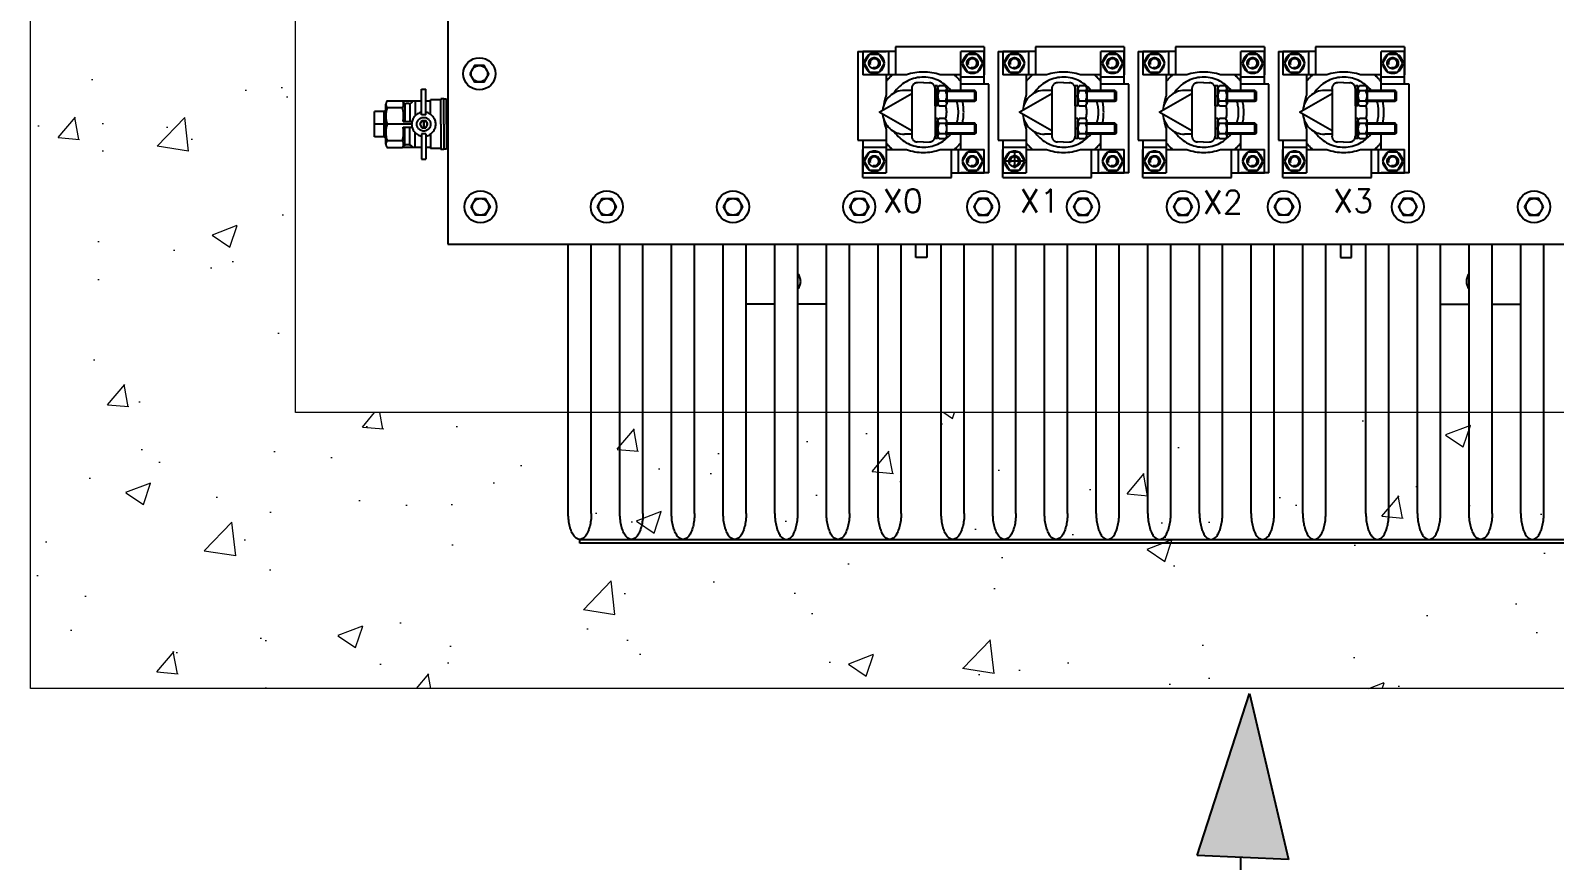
# Model space of a CAD drawing. Header units: millimetres. Extents: x 20 to 897, y 6 to 547.
# Drawn here: x 115.48 to 130.03, y 48.9 to 56.83 of the extents above; entities that cross this region are included whole.
import ezdxf
from ezdxf.enums import TextEntityAlignment as Align

# ---------------------------------------------------------------- set-up
doc = ezdxf.new("R2010")
doc.units = ezdxf.units.MM
doc.linetypes.add('PHANTOM', pattern=[2.5, 1.25, -0.25, 0.25, -0.25, 0.25, -0.25])
doc.linetypes.add('TRAZOS2', pattern=[0.375, 0.25, -0.125])
doc.layers.get('0').update_dxf_attribs({"color": 162})
doc.layers.add('EQUIPO', color=4, linetype='Continuous', lineweight=20)
doc.layers.add('TIERRA', color=214, linetype='PHANTOM', lineweight=25)
doc.styles.add('ROMANS', font='romans.shx', dxfattribs={"height": 0.1})

# ---------------------------------------------------------------- blocks, each defined once
blk = doc.blocks.new('A$C698D62B2')
at = {"color": 150}
for p, q in [((0.4523, 0.4286), (0.4523, 0.3513)), ((0.4523, 0.4286), (0.4768, 0.4286)), ((0.4849, 0.4286), (0.4564, 0.4286)), ((0.4564, 0.4286), (0.4564, 0.4082)), ((0.4788, 0.4286), (0.4788, 0.4082)), ((0.4849, 0.4326), (0.4849, 0.4082)), ((0.5622, 0.4326), (0.4849, 0.4326)), ((0.5419, 0.3947), (0.5419, 0.4286)), ((0.5622, 0.4286), (0.5419, 0.4286)), ((0.5622, 0.4326), (0.5622, 0.4082)), ((0.5622, 0.4001), (0.5622, 0.4286)), ((0.5744, 0.4286), (0.5744, 0.3513)), ((0.5744, 0.4286), (0.5988, 0.4286)), ((0.5785, 0.4286), (0.5785, 0.4082)), ((0.607, 0.4286), (0.5785, 0.4286)), ((0.6009, 0.4286), (0.6009, 0.4082)), ((0.6843, 0.4326), (0.607, 0.4326)), ((0.607, 0.4326), (0.607, 0.4082)), ((0.6639, 0.3947), (0.6639, 0.4286)), ((0.6843, 0.4286), (0.6639, 0.4286)), ((0.6843, 0.4326), (0.6843, 0.4082)), ((0.6843, 0.4001), (0.6843, 0.4286)), ((0.6965, 0.4286), (0.6965, 0.3513)), ((0.6965, 0.4286), (0.7209, 0.4286)), ((0.7006, 0.4286), (0.7006, 0.4082)), ((0.729, 0.4286), (0.7006, 0.4286)), ((0.7229, 0.4286), (0.7229, 0.4082)), ((0.8064, 0.4326), (0.729, 0.4326)), ((0.729, 0.4326), (0.729, 0.4082)), ((0.786, 0.3947), (0.786, 0.4286)), ((0.8064, 0.4286), (0.786, 0.4286)), ((0.8064, 0.4326), (0.8064, 0.4082)), ((0.8064, 0.4001), (0.8064, 0.4286)), ((0.8186, 0.4286), (0.8186, 0.3513)), ((0.8186, 0.4286), (0.843, 0.4286)), ((0.8226, 0.4286), (0.8226, 0.4082)), ((0.8511, 0.4286), (0.8226, 0.4286)), ((0.845, 0.4286), (0.845, 0.4082)), ((0.9284, 0.4326), (0.8511, 0.4326)), ((0.8511, 0.4326), (0.8511, 0.4082)), ((0.9081, 0.3947), (0.9081, 0.4286)), ((0.9284, 0.4286), (0.9081, 0.4286)), ((0.9284, 0.4326), (0.9284, 0.4082)), ((0.9284, 0.4001), (0.9284, 0.4286)), ((0.4946, 0.4082), (0.4564, 0.4082)), ((0.4768, 0.4082), (0.4768, 0.3904)), ((0.5093, 0.4016), (0.5041, 0.4014)), ((0.5093, 0.4016), (0.5146, 0.4014)), ((0.5217, 0.3986), (0.5195, 0.3986)), ((0.5195, 0.3811), (0.5195, 0.3986)), ((0.523, 0.3987), (0.5217, 0.3965)), ((0.5217, 0.3811), (0.5217, 0.3986)), ((0.5284, 0.3987), (0.523, 0.3987)), ((0.5419, 0.4082), (0.524, 0.4082)), ((0.5284, 0.3987), (0.5297, 0.3965)), ((0.5622, 0.4062), (0.5419, 0.4062)), ((0.5663, 0.4001), (0.5419, 0.4001)), ((0.5663, 0.3228), (0.5663, 0.4001)), ((0.6167, 0.4082), (0.5785, 0.4082)), ((0.5988, 0.4082), (0.5988, 0.3904)), ((0.6314, 0.4016), (0.6261, 0.4014)), ((0.6314, 0.4016), (0.6367, 0.4014)), ((0.6438, 0.3986), (0.6416, 0.3986)), ((0.6416, 0.3811), (0.6416, 0.3986)), ((0.6451, 0.3987), (0.6438, 0.3965)), ((0.6438, 0.3811), (0.6438, 0.3986)), ((0.6505, 0.3987), (0.6451, 0.3987)), ((0.6639, 0.4082), (0.6461, 0.4082)), ((0.6505, 0.3987), (0.6518, 0.3965)), ((0.6843, 0.4062), (0.6639, 0.4062)), ((0.6884, 0.4001), (0.6639, 0.4001)), ((0.6884, 0.3228), (0.6884, 0.4001)), ((0.7388, 0.4082), (0.7006, 0.4082)), ((0.7209, 0.4082), (0.7209, 0.3904)), ((0.7535, 0.4016), (0.7482, 0.4014)), ((0.7535, 0.4016), (0.7587, 0.4014)), ((0.7659, 0.3986), (0.7636, 0.3986)), ((0.7636, 0.3811), (0.7636, 0.3986)), ((0.7672, 0.3987), (0.7659, 0.3965)), ((0.7659, 0.3811), (0.7659, 0.3986)), ((0.7726, 0.3987), (0.7672, 0.3987)), ((0.786, 0.4082), (0.7682, 0.4082)), ((0.7726, 0.3987), (0.7739, 0.3965)), ((0.8064, 0.4062), (0.786, 0.4062)), ((0.8104, 0.4001), (0.786, 0.4001)), ((0.8104, 0.3228), (0.8104, 0.4001)), ((0.8608, 0.4082), (0.8226, 0.4082)), ((0.843, 0.4082), (0.843, 0.3904)), ((0.8755, 0.4016), (0.8703, 0.4014)), ((0.8755, 0.4016), (0.8808, 0.4014)), ((0.8879, 0.3986), (0.8857, 0.3986)), ((0.8857, 0.3811), (0.8857, 0.3986)), ((0.8892, 0.3987), (0.8879, 0.3965)), ((0.8879, 0.3811), (0.8879, 0.3986)), ((0.8947, 0.3987), (0.8892, 0.3987)), ((0.9081, 0.4082), (0.8902, 0.4082)), ((0.8947, 0.3987), (0.8959, 0.3965)), ((0.9284, 0.4062), (0.9081, 0.4062)), ((0.9325, 0.4001), (0.9081, 0.4001)), ((0.9325, 0.3228), (0.9325, 0.4001)), ((0.0419, 0.3855), (0.0719, 0.3855)), ((0.0664, 0.3852), (0.0664, 0.3725)), ((0.0719, 0.3957), (0.0759, 0.3957)), ((0.0719, 0.3735), (0.0719, 0.3957)), ((0.0759, 0.3735), (0.0759, 0.3957)), ((0.0759, 0.3855), (0.0799, 0.3855)), ((0.0889, 0.3864), (0.0799, 0.3864)), ((0.0799, 0.3737), (0.0799, 0.3864)), ((0.0889, 0.3652), (0.0889, 0.3872)), ((0.0889, 0.3872), (0.0889, 0.3864)), ((0.0914, 0.3872), (0.0889, 0.3872)), ((0.0914, 0.3652), (0.0914, 0.3872)), ((0.0914, 0.3872), (0.0914, 0.3869)), ((0.0939, 0.3869), (0.0914, 0.3869)), ((0.0939, 0.3652), (0.0939, 0.3869)), ((0.0939, 0.3869), (0.0939, 0.3855)), ((0.0949, 0.3855), (0.0939, 0.3855)), ((0.4707, 0.3756), (0.4991, 0.3919)), ((0.4991, 0.3947), (0.4928, 0.3947)), ((0.4991, 0.3963), (0.4991, 0.3548)), ((0.4991, 0.3919), (0.4991, 0.3593)), ((0.5195, 0.3963), (0.5195, 0.3548)), ((0.5217, 0.3909), (0.5195, 0.3887)), ((0.5217, 0.3965), (0.5217, 0.3831)), ((0.5284, 0.3943), (0.523, 0.3943)), ((0.5284, 0.3854), (0.523, 0.3854)), ((0.5297, 0.3965), (0.5297, 0.3831)), ((0.5541, 0.3947), (0.5297, 0.3947)), ((0.5551, 0.3936), (0.5297, 0.3936)), ((0.5551, 0.386), (0.5297, 0.386)), ((0.5551, 0.3936), (0.5541, 0.3947)), ((0.5541, 0.385), (0.5541, 0.3947)), ((0.5551, 0.386), (0.5541, 0.385)), ((0.5551, 0.3936), (0.5551, 0.386)), ((0.5927, 0.3756), (0.6212, 0.3919)), ((0.6212, 0.3947), (0.6149, 0.3947)), ((0.6212, 0.3963), (0.6212, 0.3548)), ((0.6212, 0.3919), (0.6212, 0.3593)), ((0.6416, 0.3963), (0.6416, 0.3548)), ((0.6438, 0.3909), (0.6416, 0.3887)), ((0.6438, 0.3965), (0.6438, 0.3831)), ((0.6505, 0.3943), (0.6451, 0.3943)), ((0.6505, 0.3854), (0.6451, 0.3854)), ((0.6518, 0.3965), (0.6518, 0.3831)), ((0.6761, 0.3947), (0.6518, 0.3947)), ((0.6772, 0.3936), (0.6518, 0.3936)), ((0.6772, 0.386), (0.6518, 0.386)), ((0.6761, 0.385), (0.6761, 0.3947)), ((0.6772, 0.3936), (0.6761, 0.3947)), ((0.6772, 0.386), (0.6761, 0.385)), ((0.6772, 0.3936), (0.6772, 0.386)), ((0.7148, 0.3756), (0.7433, 0.3919)), ((0.7433, 0.3947), (0.7369, 0.3947)), ((0.7433, 0.3963), (0.7433, 0.3548)), ((0.7433, 0.3919), (0.7433, 0.3593)), ((0.7636, 0.3963), (0.7636, 0.3548)), ((0.7659, 0.3909), (0.7636, 0.3887)), ((0.7659, 0.3965), (0.7659, 0.3831)), ((0.7726, 0.3943), (0.7672, 0.3943)), ((0.7726, 0.3854), (0.7672, 0.3854)), ((0.7739, 0.3965), (0.7739, 0.3831)), ((0.7982, 0.3947), (0.7739, 0.3947)), ((0.7992, 0.3936), (0.7739, 0.3936)), ((0.7992, 0.386), (0.7739, 0.386)), ((0.7982, 0.385), (0.7982, 0.3947)), ((0.7992, 0.3936), (0.7982, 0.3947)), ((0.7992, 0.386), (0.7982, 0.385)), ((0.7992, 0.3936), (0.7992, 0.386)), ((0.8369, 0.3756), (0.8654, 0.3919)), ((0.8654, 0.3947), (0.859, 0.3947)), ((0.8654, 0.3963), (0.8654, 0.3548)), ((0.8654, 0.3919), (0.8654, 0.3593)), ((0.8857, 0.3963), (0.8857, 0.3548)), ((0.8879, 0.3909), (0.8857, 0.3887)), ((0.8879, 0.3965), (0.8879, 0.3831)), ((0.8947, 0.3943), (0.8892, 0.3943)), ((0.8947, 0.3854), (0.8892, 0.3854)), ((0.8959, 0.3965), (0.8959, 0.3831)), ((0.9203, 0.3947), (0.8959, 0.3947)), ((0.9213, 0.3936), (0.8959, 0.3936)), ((0.9213, 0.386), (0.8959, 0.386)), ((0.9203, 0.385), (0.9203, 0.3947)), ((0.9213, 0.3936), (0.9203, 0.3947)), ((0.9213, 0.386), (0.9203, 0.385)), ((0.9213, 0.3936), (0.9213, 0.386)), ((0.0394, 0.3762), (0.0309, 0.3762)), ((0.0309, 0.3542), (0.0309, 0.3762)), ((0.0394, 0.3762), (0.0409, 0.3777)), ((0.0394, 0.3542), (0.0394, 0.3762)), ((0.0409, 0.3478), (0.0409, 0.3826)), ((0.0554, 0.3796), (0.0419, 0.3796)), ((0.0574, 0.3832), (0.0574, 0.3677)), ((0.0609, 0.3832), (0.0585, 0.3832)), ((0.0609, 0.3832), (0.0585, 0.3832)), ((0.0619, 0.3832), (0.0619, 0.3677)), ((0.0759, 0.3735), (0.0719, 0.3735)), ((0.0939, 0.3796), (0.0949, 0.3796)), ((0.4991, 0.3593), (0.4707, 0.3756)), ((0.5217, 0.3811), (0.5195, 0.3811)), ((0.523, 0.3809), (0.5217, 0.3831)), ((0.5284, 0.3809), (0.523, 0.3809)), ((0.5284, 0.3809), (0.5297, 0.3831)), ((0.5541, 0.385), (0.5297, 0.385)), ((0.6212, 0.3593), (0.5927, 0.3756)), ((0.6438, 0.3811), (0.6416, 0.3811)), ((0.6451, 0.3809), (0.6438, 0.3831)), ((0.6505, 0.3809), (0.6451, 0.3809)), ((0.6505, 0.3809), (0.6518, 0.3831)), ((0.6761, 0.385), (0.6518, 0.385)), ((0.7433, 0.3593), (0.7148, 0.3756)), ((0.7659, 0.3811), (0.7636, 0.3811)), ((0.7672, 0.3809), (0.7659, 0.3831)), ((0.7726, 0.3809), (0.7672, 0.3809)), ((0.7726, 0.3809), (0.7739, 0.3831)), ((0.7982, 0.385), (0.7739, 0.385)), ((0.8654, 0.3593), (0.8369, 0.3756)), ((0.8879, 0.3811), (0.8857, 0.3811)), ((0.8892, 0.3809), (0.8879, 0.3831)), ((0.8947, 0.3809), (0.8892, 0.3809)), ((0.8947, 0.3809), (0.8959, 0.3831)), ((0.9203, 0.385), (0.8959, 0.385)), ((0.0394, 0.3652), (0.0309, 0.3652)), ((0.0635, 0.3652), (0.0419, 0.3652)), ((0.056, 0.3677), (0.0633, 0.3677)), ((0.056, 0.3627), (0.0633, 0.3627)), ((0.0574, 0.3471), (0.0574, 0.3627)), ((0.0619, 0.3471), (0.0619, 0.3627)), ((0.0736, 0.3682), (0.0736, 0.3621)), ((0.0743, 0.3621), (0.0743, 0.3682)), ((0.0889, 0.3652), (0.0889, 0.3432)), ((0.0914, 0.3652), (0.0914, 0.3432)), ((0.0939, 0.3652), (0.0939, 0.3434)), ((0.0939, 0.3652), (0.0949, 0.3652)), ((0.4768, 0.361), (0.4768, 0.3228)), ((0.5217, 0.3701), (0.5195, 0.3701)), ((0.5195, 0.3701), (0.5195, 0.3526)), ((0.5217, 0.3602), (0.5195, 0.3625)), ((0.523, 0.3703), (0.5217, 0.368)), ((0.5217, 0.3701), (0.5217, 0.3526)), ((0.5217, 0.3546), (0.5217, 0.368)), ((0.5284, 0.3703), (0.523, 0.3703)), ((0.5284, 0.3658), (0.523, 0.3658)), ((0.5284, 0.3703), (0.5297, 0.368)), ((0.5297, 0.3546), (0.5297, 0.368)), ((0.5541, 0.3662), (0.5297, 0.3662)), ((0.5551, 0.3652), (0.5297, 0.3652)), ((0.5551, 0.3652), (0.5541, 0.3662)), ((0.5541, 0.3565), (0.5541, 0.3662)), ((0.5551, 0.3652), (0.5551, 0.3575)), ((0.5988, 0.361), (0.5988, 0.3228)), ((0.6438, 0.3701), (0.6416, 0.3701)), ((0.6416, 0.3701), (0.6416, 0.3526)), ((0.6438, 0.3602), (0.6416, 0.3625)), ((0.6451, 0.3703), (0.6438, 0.368)), ((0.6438, 0.3701), (0.6438, 0.3526)), ((0.6438, 0.3546), (0.6438, 0.368)), ((0.6505, 0.3703), (0.6451, 0.3703)), ((0.6505, 0.3658), (0.6451, 0.3658)), ((0.6505, 0.3703), (0.6518, 0.368)), ((0.6518, 0.3546), (0.6518, 0.368)), ((0.6761, 0.3662), (0.6518, 0.3662)), ((0.6772, 0.3652), (0.6518, 0.3652)), ((0.6772, 0.3652), (0.6761, 0.3662)), ((0.6761, 0.3565), (0.6761, 0.3662)), ((0.6772, 0.3652), (0.6772, 0.3575)), ((0.7209, 0.361), (0.7209, 0.3228)), ((0.7659, 0.3701), (0.7636, 0.3701)), ((0.7636, 0.3701), (0.7636, 0.3526)), ((0.7659, 0.3602), (0.7636, 0.3625)), ((0.7672, 0.3703), (0.7659, 0.368)), ((0.7659, 0.3701), (0.7659, 0.3526)), ((0.7659, 0.3546), (0.7659, 0.368)), ((0.7726, 0.3703), (0.7672, 0.3703)), ((0.7726, 0.3658), (0.7672, 0.3658)), ((0.7726, 0.3703), (0.7739, 0.368)), ((0.7739, 0.3546), (0.7739, 0.368)), ((0.7982, 0.3662), (0.7739, 0.3662)), ((0.7992, 0.3652), (0.7739, 0.3652)), ((0.7992, 0.3652), (0.7982, 0.3662)), ((0.7982, 0.3565), (0.7982, 0.3662)), ((0.7992, 0.3652), (0.7992, 0.3575)), ((0.843, 0.361), (0.843, 0.3228)), ((0.8879, 0.3701), (0.8857, 0.3701)), ((0.8857, 0.3701), (0.8857, 0.3526)), ((0.8879, 0.3602), (0.8857, 0.3625)), ((0.8892, 0.3703), (0.8879, 0.368)), ((0.8879, 0.3701), (0.8879, 0.3526)), ((0.8879, 0.3546), (0.8879, 0.368)), ((0.8947, 0.3703), (0.8892, 0.3703)), ((0.8947, 0.3658), (0.8892, 0.3658)), ((0.8947, 0.3703), (0.8959, 0.368)), ((0.8959, 0.3546), (0.8959, 0.368)), ((0.9203, 0.3662), (0.8959, 0.3662)), ((0.9213, 0.3652), (0.8959, 0.3652)), ((0.9213, 0.3652), (0.9203, 0.3662)), ((0.9203, 0.3565), (0.9203, 0.3662)), ((0.9213, 0.3652), (0.9213, 0.3575)), ((0.0394, 0.3542), (0.0309, 0.3542)), ((0.0394, 0.3542), (0.0409, 0.3527)), ((0.0554, 0.3508), (0.0419, 0.3508)), ((0.0555, 0.3448), (0.0559, 0.3456)), ((0.0609, 0.3471), (0.0585, 0.3471)), ((0.0664, 0.3452), (0.0664, 0.3579)), ((0.0719, 0.3568), (0.0719, 0.3347)), ((0.0759, 0.3568), (0.0719, 0.3568)), ((0.0759, 0.3568), (0.0759, 0.3347)), ((0.0799, 0.3566), (0.0799, 0.3439)), ((0.0939, 0.3508), (0.0949, 0.3508)), ((0.4523, 0.3513), (0.4768, 0.3513)), ((0.4564, 0.3513), (0.4564, 0.3228)), ((0.4991, 0.3565), (0.4928, 0.3565)), ((0.5093, 0.3495), (0.5041, 0.3497)), ((0.5093, 0.3495), (0.5146, 0.3497)), ((0.5217, 0.3526), (0.5195, 0.3526)), ((0.523, 0.3524), (0.5217, 0.3546)), ((0.5284, 0.3569), (0.523, 0.3569)), ((0.5284, 0.3524), (0.523, 0.3524)), ((0.5284, 0.3524), (0.5297, 0.3546)), ((0.5551, 0.3575), (0.5297, 0.3575)), ((0.5541, 0.3565), (0.5297, 0.3565)), ((0.5419, 0.3431), (0.5419, 0.3565)), ((0.5551, 0.3575), (0.5541, 0.3565)), ((0.5744, 0.3513), (0.5988, 0.3513)), ((0.5785, 0.3513), (0.5785, 0.3228)), ((0.6212, 0.3565), (0.6149, 0.3565)), ((0.6314, 0.3495), (0.6261, 0.3497)), ((0.6314, 0.3495), (0.6367, 0.3497)), ((0.6438, 0.3526), (0.6416, 0.3526)), ((0.6451, 0.3524), (0.6438, 0.3546)), ((0.6505, 0.3569), (0.6451, 0.3569)), ((0.6505, 0.3524), (0.6451, 0.3524)), ((0.6505, 0.3524), (0.6518, 0.3546)), ((0.6772, 0.3575), (0.6518, 0.3575)), ((0.6761, 0.3565), (0.6518, 0.3565)), ((0.6639, 0.3431), (0.6639, 0.3565)), ((0.6772, 0.3575), (0.6761, 0.3565)), ((0.6965, 0.3513), (0.7209, 0.3513)), ((0.7006, 0.3513), (0.7006, 0.3228)), ((0.7433, 0.3565), (0.7369, 0.3565)), ((0.7535, 0.3495), (0.7482, 0.3497)), ((0.7535, 0.3495), (0.7587, 0.3497)), ((0.7659, 0.3526), (0.7636, 0.3526)), ((0.7672, 0.3524), (0.7659, 0.3546)), ((0.7726, 0.3569), (0.7672, 0.3569)), ((0.7726, 0.3524), (0.7672, 0.3524)), ((0.7726, 0.3524), (0.7739, 0.3546)), ((0.7992, 0.3575), (0.7739, 0.3575)), ((0.7982, 0.3565), (0.7739, 0.3565)), ((0.786, 0.3431), (0.786, 0.3565)), ((0.7992, 0.3575), (0.7982, 0.3565)), ((0.8186, 0.3513), (0.843, 0.3513)), ((0.8226, 0.3513), (0.8226, 0.3228)), ((0.8654, 0.3565), (0.859, 0.3565)), ((0.8755, 0.3495), (0.8703, 0.3497)), ((0.8755, 0.3495), (0.8808, 0.3497)), ((0.8879, 0.3526), (0.8857, 0.3526)), ((0.8892, 0.3524), (0.8879, 0.3546)), ((0.8947, 0.3569), (0.8892, 0.3569)), ((0.8947, 0.3524), (0.8892, 0.3524)), ((0.8947, 0.3524), (0.8959, 0.3546)), ((0.9213, 0.3575), (0.8959, 0.3575)), ((0.9203, 0.3565), (0.8959, 0.3565)), ((0.9081, 0.3431), (0.9081, 0.3565)), ((0.9213, 0.3575), (0.9203, 0.3565)), ((0.0419, 0.3448), (0.0555, 0.3448)), ((0.0719, 0.3448), (0.0555, 0.3448)), ((0.0719, 0.3347), (0.0759, 0.3347)), ((0.0799, 0.3448), (0.0759, 0.3448)), ((0.0889, 0.3439), (0.0799, 0.3439)), ((0.0914, 0.3432), (0.0889, 0.3432)), ((0.0939, 0.3434), (0.0914, 0.3434)), ((0.0949, 0.3448), (0.0939, 0.3448)), ((0.4564, 0.3451), (0.4768, 0.3451)), ((0.4564, 0.3187), (0.4564, 0.3431)), ((0.4768, 0.3431), (0.4946, 0.3431)), ((0.524, 0.3431), (0.5622, 0.3431)), ((0.5337, 0.3187), (0.5337, 0.3431)), ((0.5398, 0.3228), (0.5398, 0.3431)), ((0.5622, 0.3228), (0.5622, 0.3431)), ((0.5973, 0.3329), (0.5782, 0.3329)), ((0.5785, 0.3451), (0.5988, 0.3451)), ((0.5785, 0.3187), (0.5785, 0.3431)), ((0.5947, 0.3329), (0.5826, 0.3329)), ((0.5887, 0.3404), (0.5887, 0.3271)), ((0.5887, 0.339), (0.5887, 0.3269)), ((0.5988, 0.3431), (0.6167, 0.3431)), ((0.6461, 0.3431), (0.6843, 0.3431)), ((0.6558, 0.3187), (0.6558, 0.3431)), ((0.6619, 0.3228), (0.6619, 0.3431)), ((0.6843, 0.3228), (0.6843, 0.3431)), ((0.7006, 0.3451), (0.7209, 0.3451)), ((0.7006, 0.3187), (0.7006, 0.3431)), ((0.7209, 0.3431), (0.7388, 0.3431)), ((0.7682, 0.3431), (0.8064, 0.3431)), ((0.7779, 0.3187), (0.7779, 0.3431)), ((0.784, 0.3228), (0.784, 0.3431)), ((0.8064, 0.3228), (0.8064, 0.3431)), ((0.8226, 0.3451), (0.843, 0.3451)), ((0.8226, 0.3187), (0.8226, 0.3431)), ((0.843, 0.3431), (0.8608, 0.3431)), ((0.8902, 0.3431), (0.9284, 0.3431)), ((0.8999, 0.3187), (0.8999, 0.3431)), ((0.906, 0.3228), (0.906, 0.3431)), ((0.9284, 0.3228), (0.9284, 0.3431)), ((0.4564, 0.3228), (0.4768, 0.3228)), ((0.5337, 0.3228), (0.5622, 0.3228)), ((0.5663, 0.3228), (0.5419, 0.3228)), ((0.5785, 0.3228), (0.5988, 0.3228)), ((0.6558, 0.3228), (0.6843, 0.3228)), ((0.6884, 0.3228), (0.6639, 0.3228)), ((0.7006, 0.3228), (0.7209, 0.3228)), ((0.7779, 0.3228), (0.8064, 0.3228)), ((0.8104, 0.3228), (0.786, 0.3228)), ((0.8226, 0.3228), (0.843, 0.3228)), ((0.8999, 0.3228), (0.9284, 0.3228)), ((0.9325, 0.3228), (0.9081, 0.3228)), ((0.4564, 0.3187), (0.5337, 0.3187)), ((0.5785, 0.3187), (0.6558, 0.3187)), ((0.7006, 0.3187), (0.7779, 0.3187)), ((0.8226, 0.3187), (0.8999, 0.3187)), ((0.1999, 0.0257), (0.1999, 0.2607)), ((0.2199, 0.0257), (0.2199, 0.2607)), ((0.2449, 0.0257), (0.2449, 0.2607)), ((0.2649, 0.0257), (0.2649, 0.2607)), ((0.2899, 0.0257), (0.2899, 0.2607)), ((0.3099, 0.0257), (0.3099, 0.2607)), ((0.3349, 0.0257), (0.3349, 0.2607)), ((0.3549, 0.0257), (0.3549, 0.2607)), ((0.3799, 0.0257), (0.3799, 0.2607)), ((0.3999, 0.0257), (0.3999, 0.2607)), ((0.4249, 0.0257), (0.4249, 0.2607)), ((0.4449, 0.0257), (0.4449, 0.2607)), ((0.4699, 0.0257), (0.4699, 0.2607)), ((0.4899, 0.0257), (0.4899, 0.2607)), ((0.5249, 0.0257), (0.5249, 0.2607)), ((0.5449, 0.0257), (0.5449, 0.2607)), ((0.5699, 0.0257), (0.5699, 0.2607)), ((0.5899, 0.0257), (0.5899, 0.2607)), ((0.6149, 0.0257), (0.6149, 0.2607)), ((0.6349, 0.0257), (0.6349, 0.2607)), ((0.6599, 0.0257), (0.6599, 0.2607)), ((0.6799, 0.0257), (0.6799, 0.2607)), ((0.7049, 0.0257), (0.7049, 0.2607)), ((0.7249, 0.0257), (0.7249, 0.2607)), ((0.7499, 0.0257), (0.7499, 0.2607)), ((0.7699, 0.0257), (0.7699, 0.2607)), ((0.7949, 0.0257), (0.7949, 0.2607)), ((0.8149, 0.0257), (0.8149, 0.2607)), ((0.8399, 0.0257), (0.8399, 0.2607)), ((0.8599, 0.0257), (0.8599, 0.2607)), ((0.8949, 0.0257), (0.8949, 0.2607)), ((0.9149, 0.0257), (0.9149, 0.2607)), ((0.9399, 0.0257), (0.9399, 0.2607)), ((0.9599, 0.0257), (0.9599, 0.2607)), ((0.9849, 0.0257), (0.9849, 0.2607)), ((1.0049, 0.0257), (1.0049, 0.2607)), ((1.0299, 0.0257), (1.0299, 0.2607)), ((1.0499, 0.0257), (1.0499, 0.2607)), ((0.3799, 0.2082), (0.3549, 0.2082)), ((0.4249, 0.2082), (0.3999, 0.2082)), ((0.9599, 0.2082), (0.9849, 0.2082)), ((1.0049, 0.2082), (1.0299, 0.2082))]:
    blk.add_line(p, q, dxfattribs=at)
at = {"color": 150, "linetype": 'TRAZOS2'}
for p, q in [((0.0409, 0.3808), (0.0409, 0.3825)), ((0.0409, 0.3495), (0.0409, 0.3484))]:
    blk.add_line(p, q, dxfattribs=at)
at = {"color": 150}
for points in [[(0.0949, 0.2607), (1.2899, 0.2607), (1.2899, 0.7857), (0.0949, 0.7857)], [(0.4577, 0.4184), (0.4621, 0.4107), (0.4711, 0.4107), (0.4755, 0.4184), (0.4711, 0.4261), (0.4621, 0.4261)], [(0.5431, 0.4184), (0.5476, 0.4107), (0.5565, 0.4107), (0.561, 0.4184), (0.5565, 0.4261), (0.5476, 0.4261)], [(0.5797, 0.4184), (0.5842, 0.4107), (0.5931, 0.4107), (0.5976, 0.4184), (0.5931, 0.4261), (0.5842, 0.4261)], [(0.6652, 0.4184), (0.6696, 0.4107), (0.6786, 0.4107), (0.683, 0.4184), (0.6786, 0.4261), (0.6696, 0.4261)], [(0.7018, 0.4184), (0.7063, 0.4107), (0.7152, 0.4107), (0.7197, 0.4184), (0.7152, 0.4261), (0.7063, 0.4261)], [(0.7873, 0.4184), (0.7917, 0.4107), (0.8006, 0.4107), (0.8051, 0.4184), (0.8006, 0.4261), (0.7917, 0.4261)], [(0.8239, 0.4184), (0.8283, 0.4107), (0.8373, 0.4107), (0.8417, 0.4184), (0.8373, 0.4261), (0.8283, 0.4261)], [(0.9093, 0.4184), (0.9138, 0.4107), (0.9227, 0.4107), (0.9272, 0.4184), (0.9227, 0.4261), (0.9138, 0.4261)], [(0.0774, 0.3652), (0.0757, 0.3682), (0.0722, 0.3682), (0.0704, 0.3652), (0.0722, 0.3621), (0.0757, 0.3621)], [(0.4577, 0.3329), (0.4621, 0.3252), (0.4711, 0.3252), (0.4755, 0.3329), (0.4711, 0.3407), (0.4621, 0.3407)], [(0.5431, 0.3329), (0.5476, 0.3252), (0.5565, 0.3252), (0.561, 0.3329), (0.5565, 0.3407), (0.5476, 0.3407)], [(0.5797, 0.3329), (0.5842, 0.3252), (0.5931, 0.3252), (0.5976, 0.3329), (0.5931, 0.3407), (0.5842, 0.3407)], [(0.6652, 0.3329), (0.6696, 0.3252), (0.6786, 0.3252), (0.683, 0.3329), (0.6786, 0.3407), (0.6696, 0.3407)], [(0.7018, 0.3329), (0.7063, 0.3252), (0.7152, 0.3252), (0.7197, 0.3329), (0.7152, 0.3407), (0.7063, 0.3407)], [(0.7873, 0.3329), (0.7917, 0.3252), (0.8006, 0.3252), (0.8051, 0.3329), (0.8006, 0.3407), (0.7917, 0.3407)], [(0.8239, 0.3329), (0.8283, 0.3252), (0.8373, 0.3252), (0.8417, 0.3329), (0.8373, 0.3407), (0.8283, 0.3407)], [(0.9093, 0.3329), (0.9138, 0.3252), (0.9227, 0.3252), (0.9272, 0.3329), (0.9227, 0.3407), (0.9138, 0.3407)], [(0.2099, 0.0032), (1.1749, 0.0032), (1.1749, 0), (0.2099, 0)]]:
    blk.add_lwpolyline(points, close=True, dxfattribs=at)
at = {"color": 150, "linetype": 'Continuous'}
for points in [[(0.1142, 0.4092), (0.1183, 0.402), (0.1266, 0.402), (0.1307, 0.4092), (0.1266, 0.4163), (0.1183, 0.4163)], [(0.1152, 0.2932), (0.1193, 0.3003), (0.1276, 0.3003), (0.1317, 0.2932), (0.1276, 0.286), (0.1193, 0.286)], [(0.2252, 0.2932), (0.2293, 0.3003), (0.2376, 0.3003), (0.2417, 0.2932), (0.2376, 0.286), (0.2293, 0.286)], [(0.3352, 0.2932), (0.3393, 0.3003), (0.3476, 0.3003), (0.3517, 0.2932), (0.3476, 0.286), (0.3393, 0.286)], [(0.4452, 0.2932), (0.4493, 0.3003), (0.4576, 0.3003), (0.4617, 0.2932), (0.4576, 0.286), (0.4493, 0.286)], [(0.5697, 0.2932), (0.5656, 0.3003), (0.5573, 0.3003), (0.5532, 0.2932), (0.5573, 0.286), (0.5656, 0.286)], [(0.6567, 0.2932), (0.6526, 0.3003), (0.6443, 0.3003), (0.6402, 0.2932), (0.6443, 0.286), (0.6526, 0.286)], [(0.7437, 0.2932), (0.7396, 0.3003), (0.7313, 0.3003), (0.7272, 0.2932), (0.7313, 0.286), (0.7396, 0.286)], [(0.8152, 0.2932), (0.8193, 0.3003), (0.8275, 0.3003), (0.8317, 0.2932), (0.8275, 0.286), (0.8193, 0.286)], [(0.9397, 0.2932), (0.9355, 0.3003), (0.9273, 0.3003), (0.9232, 0.2932), (0.9273, 0.286), (0.9355, 0.286)], [(1.0497, 0.2932), (1.0455, 0.3003), (1.0373, 0.3003), (1.0332, 0.2932), (1.0373, 0.286), (1.0455, 0.286)]]:
    blk.add_lwpolyline(points, close=True, dxfattribs=at)
at = {"color": 150}
for points in [[(0.5122, 0.2607), (0.5122, 0.249), (0.5027, 0.249), (0.5027, 0.2607)], [(0.8727, 0.2607), (0.8727, 0.249), (0.8822, 0.249), (0.8822, 0.2607)]]:
    blk.add_lwpolyline(points, dxfattribs=at)
at = {"color": 150, "linetype": 'Continuous'}
for centre, radius in [((0.1224, 0.4092), 0.014), ((0.1224, 0.4092), 0.00715), ((0.1234, 0.2932), 0.014), ((0.2334, 0.2932), 0.014), ((0.3434, 0.2932), 0.014), ((0.4534, 0.2932), 0.014), ((0.5614, 0.2932), 0.014), ((0.6484, 0.2932), 0.014), ((0.7354, 0.2932), 0.014), ((0.8234, 0.2932), 0.014), ((0.9314, 0.2932), 0.014), ((1.0414, 0.2932), 0.014), ((0.1234, 0.2932), 0.00715), ((0.2334, 0.2932), 0.00715), ((0.3434, 0.2932), 0.00715), ((0.4534, 0.2932), 0.00715), ((0.5614, 0.2932), 0.00715), ((0.6484, 0.2932), 0.00715), ((0.7354, 0.2932), 0.00715), ((0.8234, 0.2932), 0.00715), ((0.9314, 0.2932), 0.00715), ((1.0414, 0.2932), 0.00715)]:
    blk.add_circle(centre, radius, dxfattribs=at)
at = {"color": 150}
for centre, radius in [((0.4666, 0.4184), 0.00484), ((0.552, 0.4184), 0.00484), ((0.5887, 0.4184), 0.00484), ((0.6741, 0.4184), 0.00484), ((0.7107, 0.4184), 0.00484), ((0.7962, 0.4184), 0.00484), ((0.8328, 0.4184), 0.00484), ((0.9183, 0.4184), 0.00484), ((0.0739, 0.3652), 0.00598), ((0.4666, 0.3329), 0.00484), ((0.552, 0.3329), 0.00484), ((0.5887, 0.3329), 0.00484), ((0.6741, 0.3329), 0.00484), ((0.7107, 0.3329), 0.00484), ((0.7962, 0.3329), 0.00484), ((0.8328, 0.3329), 0.00484), ((0.9183, 0.3329), 0.00484)]:
    blk.add_circle(centre, radius, dxfattribs=at)
for centre, radius, start, end in [((0.4666, 0.4184), 0.00875, 122.0856, 177.9144), ((0.4666, 0.4184), 0.00875, 62.0856, 117.9144), ((0.4666, 0.4184), 0.00875, 2.0856, 57.9144), ((0.552, 0.4184), 0.00875, 122.0856, 177.9144), ((0.552, 0.4184), 0.00875, 62.0856, 117.9144), ((0.552, 0.4184), 0.00875, 2.0856, 57.9144), ((0.5887, 0.4184), 0.00875, 122.0856, 177.9144), ((0.5887, 0.4184), 0.00875, 62.0856, 117.9144), ((0.5887, 0.4184), 0.00875, 2.0856, 57.9144), ((0.6741, 0.4184), 0.00875, 122.0856, 177.9144), ((0.6741, 0.4184), 0.00875, 62.0856, 117.9144), ((0.6741, 0.4184), 0.00875, 2.0856, 57.9144), ((0.7107, 0.4184), 0.00875, 122.0856, 177.9144), ((0.7107, 0.4184), 0.00875, 62.0856, 117.9144), ((0.7107, 0.4184), 0.00875, 2.0856, 57.9144), ((0.7962, 0.4184), 0.00875, 122.0856, 177.9144), ((0.7962, 0.4184), 0.00875, 62.0856, 117.9144), ((0.7962, 0.4184), 0.00875, 2.0856, 57.9144), ((0.8328, 0.4184), 0.00875, 122.0856, 177.9144), ((0.8328, 0.4184), 0.00875, 62.0856, 117.9144), ((0.8328, 0.4184), 0.00875, 2.0856, 57.9144), ((0.9183, 0.4184), 0.00875, 122.0856, 177.9144), ((0.9183, 0.4184), 0.00875, 62.0856, 117.9144), ((0.9183, 0.4184), 0.00875, 2.0856, 57.9144), ((0.4666, 0.4184), 0.00875, 182.0856, 237.9144), ((0.4666, 0.4184), 0.00383, 253.1103, 196.8897), ((0.4666, 0.4184), 0.00875, 302.0856, 357.9144), ((0.552, 0.4184), 0.00875, 182.0856, 237.9144), ((0.552, 0.4184), 0.00383, 253.1103, 196.8897), ((0.552, 0.4184), 0.00875, 302.0856, 357.9144), ((0.5887, 0.4184), 0.00875, 182.0856, 237.9144), ((0.5887, 0.4184), 0.00383, 253.1103, 196.8897), ((0.5887, 0.4184), 0.00875, 302.0856, 357.9144), ((0.6741, 0.4184), 0.00875, 182.0856, 237.9144), ((0.6741, 0.4184), 0.00383, 253.1103, 196.8897), ((0.6741, 0.4184), 0.00875, 302.0856, 357.9144), ((0.7107, 0.4184), 0.00875, 182.0856, 237.9144), ((0.7107, 0.4184), 0.00383, 253.1103, 196.8897), ((0.7107, 0.4184), 0.00875, 302.0856, 357.9144), ((0.7962, 0.4184), 0.00875, 182.0856, 237.9144), ((0.7962, 0.4184), 0.00383, 253.1103, 196.8897), ((0.7962, 0.4184), 0.00875, 302.0856, 357.9144), ((0.8328, 0.4184), 0.00875, 182.0856, 237.9144), ((0.8328, 0.4184), 0.00383, 253.1103, 196.8897), ((0.8328, 0.4184), 0.00875, 302.0856, 357.9144), ((0.9183, 0.4184), 0.00875, 182.0856, 237.9144), ((0.9183, 0.4184), 0.00383, 253.1103, 196.8897), ((0.9183, 0.4184), 0.00875, 302.0856, 357.9144), ((0.4666, 0.4184), 0.00875, 242.0856, 297.9144), ((0.5093, 0.3757), 0.0422, 129.5486, 140.4514), ((0.5093, 0.3757), 0.0305, 38.4957, 146.7291), ((0.5093, 0.367), 0.0437, 70.3664, 109.6336), ((0.5042, 0.3963), 0.00509, 92, 180), ((0.5144, 0.3963), 0.00509, 0, 88), ((0.5093, 0.3757), 0.0422, 39.5486, 50.4514), ((0.552, 0.4184), 0.00875, 242.0856, 297.9144), ((0.5887, 0.4184), 0.00875, 242.0856, 297.9144), ((0.6314, 0.3757), 0.0422, 129.5486, 140.4514), ((0.6314, 0.3757), 0.0305, 38.4957, 146.7291), ((0.6314, 0.367), 0.0437, 70.3664, 109.6336), ((0.6263, 0.3963), 0.00509, 92, 180), ((0.6365, 0.3963), 0.00509, 0, 88), ((0.6314, 0.3757), 0.0422, 39.5486, 50.4514), ((0.6741, 0.4184), 0.00875, 242.0856, 297.9144), ((0.7107, 0.4184), 0.00875, 242.0856, 297.9144), ((0.7535, 0.3757), 0.0422, 129.5486, 140.4514), ((0.7535, 0.3757), 0.0305, 38.4957, 146.7291), ((0.7535, 0.367), 0.0437, 70.3664, 109.6336), ((0.7484, 0.3963), 0.00509, 92, 180), ((0.7585, 0.3963), 0.00509, 0, 88), ((0.7535, 0.3757), 0.0422, 39.5486, 50.4514), ((0.7962, 0.4184), 0.00875, 242.0856, 297.9144), ((0.8328, 0.4184), 0.00875, 242.0856, 297.9144), ((0.8755, 0.3757), 0.0422, 129.5486, 140.4514), ((0.8755, 0.3757), 0.0305, 38.4957, 146.7291), ((0.8755, 0.367), 0.0437, 70.3664, 109.6336), ((0.8704, 0.3963), 0.00509, 92, 180), ((0.8806, 0.3963), 0.00509, 0, 88), ((0.8755, 0.3757), 0.0422, 39.5486, 50.4514), ((0.9183, 0.4184), 0.00875, 242.0856, 297.9144), ((0.0459, 0.3825), 0.00494, 142.8994, 217.1006), ((0.0459, 0.3825), 0.00494, 142.8994, 180.2971), ((0.0515, 0.3825), 0.00494, 322.8994, 37.1006), ((0.0609, 0.3872), 0.004, 270, 334.8479), ((0.4928, 0.3756), 0.0191, 90, 174.6124), ((0.518, 0.3757), 0.0437, 160.3664, 172.6404), ((0.5245, 0.3966), 0.00273, 181.8296, 238.1704), ((0.5301, 0.3898), 0.00837, 147.7958, 212.2042), ((0.5245, 0.383), 0.00273, 121.8296, 178.1704), ((0.527, 0.3966), 0.00273, 301.8296, 358.1704), ((0.5214, 0.3898), 0.00837, 327.7958, 32.2042), ((0.527, 0.383), 0.00273, 1.8296, 58.1704), ((0.6149, 0.3756), 0.0191, 90, 174.6124), ((0.64, 0.3757), 0.0437, 160.3664, 172.6404), ((0.6465, 0.3966), 0.00273, 181.8296, 238.1704), ((0.6522, 0.3898), 0.00837, 147.7958, 212.2042), ((0.6465, 0.383), 0.00273, 121.8296, 178.1704), ((0.6491, 0.3966), 0.00273, 301.8296, 358.1704), ((0.6434, 0.3898), 0.00837, 327.7958, 32.2042), ((0.6491, 0.383), 0.00273, 1.8296, 58.1704), ((0.7369, 0.3756), 0.0191, 90, 174.6124), ((0.7621, 0.3757), 0.0437, 160.3664, 172.6404), ((0.7686, 0.3966), 0.00273, 181.8296, 238.1704), ((0.7742, 0.3898), 0.00837, 147.7958, 212.2042), ((0.7686, 0.383), 0.00273, 121.8296, 178.1704), ((0.7711, 0.3966), 0.00273, 301.8296, 358.1704), ((0.7655, 0.3898), 0.00837, 327.7958, 32.2042), ((0.7711, 0.383), 0.00273, 1.8296, 58.1704), ((0.859, 0.3756), 0.0191, 90, 174.6124), ((0.8842, 0.3757), 0.0437, 160.3664, 172.6404), ((0.8907, 0.3966), 0.00273, 181.8296, 238.1704), ((0.8963, 0.3898), 0.00837, 147.7958, 212.2042), ((0.8907, 0.383), 0.00273, 121.8296, 178.1704), ((0.8932, 0.3966), 0.00273, 301.8296, 358.1704), ((0.8876, 0.3898), 0.00837, 327.7958, 32.2042), ((0.8932, 0.383), 0.00273, 1.8296, 58.1704), ((0.0673, 0.3724), 0.0264, 164.1741, 195.8259), ((0.03, 0.3724), 0.0264, 349.7494, 15.8259), ((0.0585, 0.3862), 0.003, 208.6752, 270), ((0.0739, 0.3652), 0.0105, 101.0095, 258.9905), ((0.0739, 0.3652), 0.0105, 281.0095, 78.9905), ((0.4928, 0.3756), 0.0191, 185.3876, 270), ((0.5093, 0.3757), 0.0203, 342.9506, 16.7008), ((0.5093, 0.3757), 0.0305, 341.8879, 17.7555), ((0.5007, 0.3757), 0.0437, 347.4735, 12.2841), ((0.6149, 0.3756), 0.0191, 185.3876, 270), ((0.6314, 0.3757), 0.0203, 342.9506, 16.7008), ((0.6314, 0.3757), 0.0305, 341.8879, 17.7555), ((0.6227, 0.3757), 0.0437, 347.4735, 12.2841), ((0.7369, 0.3756), 0.0191, 185.3876, 270), ((0.7535, 0.3757), 0.0203, 342.9506, 16.7008), ((0.7535, 0.3757), 0.0305, 341.8879, 17.7555), ((0.7448, 0.3757), 0.0437, 347.4735, 12.2841), ((0.859, 0.3756), 0.0191, 185.3876, 270), ((0.8755, 0.3757), 0.0203, 342.9506, 16.7008), ((0.8755, 0.3757), 0.0305, 341.8879, 17.7555), ((0.8669, 0.3757), 0.0437, 347.4735, 12.2841), ((0.0673, 0.358), 0.0264, 164.1741, 195.8259), ((0.03, 0.358), 0.0264, 344.1741, 10.2506), ((0.0739, 0.3652), 0.00303, 95.4213, 264.5787), ((0.0739, 0.3652), 0.00303, 277.2178, 82.7822), ((0.518, 0.3757), 0.0437, 187.771, 199.6336), ((0.5093, 0.3757), 0.0305, 213.8978, 321.0695), ((0.5245, 0.3681), 0.00273, 181.8296, 238.1704), ((0.5301, 0.3613), 0.00837, 147.7958, 212.2042), ((0.527, 0.3681), 0.00273, 301.8296, 358.1704), ((0.5214, 0.3613), 0.00837, 327.7958, 32.2042), ((0.64, 0.3757), 0.0437, 187.771, 199.6336), ((0.6314, 0.3757), 0.0305, 213.8978, 321.0695), ((0.6465, 0.3681), 0.00273, 181.8296, 238.1704), ((0.6522, 0.3613), 0.00837, 147.7958, 212.2042), ((0.6491, 0.3681), 0.00273, 301.8296, 358.1704), ((0.6434, 0.3613), 0.00837, 327.7958, 32.2042), ((0.7621, 0.3757), 0.0437, 187.771, 199.6336), ((0.7535, 0.3757), 0.0305, 213.8978, 321.0695), ((0.7686, 0.3681), 0.00273, 181.8296, 238.1704), ((0.7742, 0.3613), 0.00837, 147.7958, 212.2042), ((0.7711, 0.3681), 0.00273, 301.8296, 358.1704), ((0.7655, 0.3613), 0.00837, 327.7958, 32.2042), ((0.8842, 0.3757), 0.0437, 187.771, 199.6336), ((0.8755, 0.3757), 0.0305, 213.8978, 321.0695), ((0.8907, 0.3681), 0.00273, 181.8296, 238.1704), ((0.8963, 0.3613), 0.00837, 147.7958, 212.2042), ((0.8932, 0.3681), 0.00273, 301.8296, 358.1704), ((0.8876, 0.3613), 0.00837, 327.7958, 32.2042), ((0.0459, 0.3478), 0.00494, 142.8994, 217.1006), ((0.0515, 0.3478), 0.00494, 322.8994, 37.1006), ((0.0585, 0.3441), 0.003, 90, 151.3248), ((0.0609, 0.3431), 0.004, 25.1521, 90), ((0.5093, 0.3757), 0.0422, 219.5486, 230.4514), ((0.5042, 0.3548), 0.00509, 180, 268), ((0.5144, 0.3548), 0.00509, 272, 0), ((0.5245, 0.3546), 0.00273, 121.8296, 178.1704), ((0.527, 0.3546), 0.00273, 1.8296, 58.1704), ((0.5093, 0.3757), 0.0422, 309.5486, 320.4514), ((0.6314, 0.3757), 0.0422, 219.5486, 230.4514), ((0.6263, 0.3548), 0.00509, 180, 268), ((0.6365, 0.3548), 0.00509, 272, 0), ((0.6465, 0.3546), 0.00273, 121.8296, 178.1704), ((0.6491, 0.3546), 0.00273, 1.8296, 58.1704), ((0.6314, 0.3757), 0.0422, 309.5486, 320.4514), ((0.7535, 0.3757), 0.0422, 219.5486, 230.4514), ((0.7484, 0.3548), 0.00509, 180, 268), ((0.7585, 0.3548), 0.00509, 272, 0), ((0.7686, 0.3546), 0.00273, 121.8296, 178.1704), ((0.7711, 0.3546), 0.00273, 1.8296, 58.1704), ((0.7535, 0.3757), 0.0422, 309.5486, 320.4514), ((0.8755, 0.3757), 0.0422, 219.5486, 230.4514), ((0.8704, 0.3548), 0.00509, 180, 268), ((0.8806, 0.3548), 0.00509, 272, 0), ((0.8907, 0.3546), 0.00273, 121.8296, 178.1704), ((0.8932, 0.3546), 0.00273, 1.8296, 58.1704), ((0.8755, 0.3757), 0.0422, 309.5486, 320.4514), ((0.4666, 0.3329), 0.00875, 122.0856, 177.9144), ((0.4666, 0.3329), 0.00875, 182.0856, 237.9144), ((0.4666, 0.3329), 0.00875, 62.0856, 117.9144), ((0.4666, 0.3329), 0.00383, 253.1103, 196.8897), ((0.4666, 0.3329), 0.00875, 2.0856, 57.9144), ((0.4666, 0.3329), 0.00875, 302.0856, 357.9144), ((0.5093, 0.3843), 0.0437, 250.3664, 289.6336), ((0.552, 0.3329), 0.00875, 122.0856, 177.9144), ((0.552, 0.3329), 0.00875, 182.0856, 237.9144), ((0.552, 0.3329), 0.00875, 62.0856, 117.9144), ((0.552, 0.3329), 0.00383, 253.1103, 196.8897), ((0.552, 0.3329), 0.00875, 2.0856, 57.9144), ((0.552, 0.3329), 0.00875, 302.0856, 357.9144), ((0.5887, 0.3329), 0.00875, 122.0856, 177.9144), ((0.5887, 0.3329), 0.00875, 182.0856, 237.9144), ((0.5887, 0.3329), 0.00875, 62.0856, 117.9144), ((0.5887, 0.3329), 0.00383, 253.1103, 196.8897), ((0.5887, 0.3329), 0.00875, 2.0856, 57.9144), ((0.5887, 0.3329), 0.00875, 302.0856, 357.9144), ((0.6314, 0.3843), 0.0437, 250.3664, 289.6336), ((0.6741, 0.3329), 0.00875, 122.0856, 177.9144), ((0.6741, 0.3329), 0.00875, 182.0856, 237.9144), ((0.6741, 0.3329), 0.00875, 62.0856, 117.9144), ((0.6741, 0.3329), 0.00383, 253.1103, 196.8897), ((0.6741, 0.3329), 0.00875, 2.0856, 57.9144), ((0.6741, 0.3329), 0.00875, 302.0856, 357.9144), ((0.7107, 0.3329), 0.00875, 122.0856, 177.9144), ((0.7107, 0.3329), 0.00875, 182.0856, 237.9144), ((0.7107, 0.3329), 0.00875, 62.0856, 117.9144), ((0.7107, 0.3329), 0.00383, 253.1103, 196.8897), ((0.7107, 0.3329), 0.00875, 2.0856, 57.9144), ((0.7107, 0.3329), 0.00875, 302.0856, 357.9144), ((0.7535, 0.3843), 0.0437, 250.3664, 289.6336), ((0.7962, 0.3329), 0.00875, 122.0856, 177.9144), ((0.7962, 0.3329), 0.00875, 182.0856, 237.9144), ((0.7962, 0.3329), 0.00875, 62.0856, 117.9144), ((0.7962, 0.3329), 0.00383, 253.1103, 196.8897), ((0.7962, 0.3329), 0.00875, 2.0856, 57.9144), ((0.7962, 0.3329), 0.00875, 302.0856, 357.9144), ((0.8328, 0.3329), 0.00875, 122.0856, 177.9144), ((0.8328, 0.3329), 0.00875, 182.0856, 237.9144), ((0.8328, 0.3329), 0.00875, 62.0856, 117.9144), ((0.8328, 0.3329), 0.00383, 253.1103, 196.8897), ((0.8328, 0.3329), 0.00875, 2.0856, 57.9144), ((0.8328, 0.3329), 0.00875, 302.0856, 357.9144), ((0.8755, 0.3843), 0.0437, 250.3664, 289.6336), ((0.9183, 0.3329), 0.00875, 122.0856, 177.9144), ((0.9183, 0.3329), 0.00875, 182.0856, 237.9144), ((0.9183, 0.3329), 0.00875, 62.0856, 117.9144), ((0.9183, 0.3329), 0.00383, 253.1103, 196.8897), ((0.9183, 0.3329), 0.00875, 2.0856, 57.9144), ((0.9183, 0.3329), 0.00875, 302.0856, 357.9144), ((0.4666, 0.3329), 0.00875, 242.0856, 297.9144), ((0.552, 0.3329), 0.00875, 242.0856, 297.9144), ((0.5887, 0.3329), 0.00875, 242.0856, 297.9144), ((0.6741, 0.3329), 0.00875, 242.0856, 297.9144), ((0.7107, 0.3329), 0.00875, 242.0856, 297.9144), ((0.7962, 0.3329), 0.00875, 242.0856, 297.9144), ((0.8328, 0.3329), 0.00875, 242.0856, 297.9144), ((0.9183, 0.3329), 0.00875, 242.0856, 297.9144), ((0.3924, 0.2282), 0.01, 318.5904, 41.4096), ((0.9924, 0.2282), 0.01, 138.5904, 221.4096)]:
    blk.add_arc(centre, radius, start, end, dxfattribs=at)
at = {"color": 150, "extrusion": (0, 0, -1)}
for centre, major_axis, ratio, start_param, end_param in [((0.0633, 0.3652), (0, 0.0025), 0.650767, 0, 0.272035), ((0.2099, 0.0257), (0, -0.0225), 0.444444, 4.712389, 7.853982), ((0.2549, 0.0257), (0, -0.0225), 0.444444, 4.712389, 7.853982), ((0.2999, 0.0257), (0, -0.0225), 0.444444, 4.712389, 7.853982), ((0.3449, 0.0257), (0, -0.0225), 0.444444, 4.712389, 7.853982), ((0.4349, 0.0257), (0, -0.0225), 0.444444, 4.712389, 7.853982), ((0.4799, 0.0257), (0, -0.0225), 0.444444, 4.712389, 7.853982), ((0.5349, 0.0257), (0, -0.0225), 0.444444, 4.712389, 7.853982), ((0.5799, 0.0257), (0, -0.0225), 0.444444, 4.712389, 7.853982), ((0.6249, 0.0257), (0, -0.0225), 0.444444, 4.712389, 7.853982), ((0.9949, 0.0257), (0, -0.0225), 0.444444, 4.712389, 7.853982)]:
    blk.add_ellipse(centre, major_axis=major_axis, ratio=ratio, start_param=start_param, end_param=end_param, dxfattribs=at)
at = {"color": 150}
for centre, major_axis, ratio, start_param, end_param in [((0.0633, 0.3652), (0, 0.0025), 0.650767, 3.141593, 3.410941), ((0.3899, 0.0257), (0, -0.0225), 0.444444, 4.712389, 7.853982), ((0.6699, 0.0257), (0, -0.0225), 0.444444, 4.712389, 7.853982), ((0.7149, 0.0257), (0, -0.0225), 0.444444, 4.712389, 7.853982), ((0.7599, 0.0257), (0, -0.0225), 0.444444, 4.712389, 7.853982), ((0.8049, 0.0257), (0, -0.0225), 0.444444, 4.712389, 7.853982), ((0.8499, 0.0257), (0, -0.0225), 0.444444, 4.712389, 7.853982), ((0.9049, 0.0257), (0, -0.0225), 0.444444, 4.712389, 7.853982), ((0.9499, 0.0257), (0, -0.0225), 0.444444, 4.712389, 7.853982), ((1.0399, 0.0257), (0, -0.0225), 0.444444, 4.712389, 7.853982)]:
    blk.add_ellipse(centre, major_axis=major_axis, ratio=ratio, start_param=start_param, end_param=end_param, dxfattribs=at)
at = {"color": 150, "style": 'ROMANS'}
for s, p in [('X0', (0.4913, 0.2882)), ('X1', (0.6107, 0.2882)), ('X2', (0.7702, 0.2871)), ('X3', (0.8839, 0.2882))]:
    blk.add_text(s, height=0.02035, dxfattribs=at).set_placement(p, align=Align.CENTER)

msp = doc.modelspace()

# ---------------------------------------------------------------- hatches: boundary and pattern name
at = {"linetype": 'ByBlock', "lineweight": -2, "ltscale": 2}
h = msp.add_hatch(color=256, dxfattribs=at)
h.dxf.hatch_style = 1
h.paths.add_polyline_path([(127.485, 48.913), (127.114, 50.496), (126.615, 48.95)])
at = {"layer": 'EQUIPO'}
h = msp.add_hatch(dxfattribs=at)
h.set_pattern_fill('AR-CONC', color=251, scale=0.013349)
h.set_pattern_definition([(50, (-5232.9775, -3440.8267), (2.43195555, -0.21276844), [0.2542956, -2.7972512]), (355, (-5232.9775, -3440.8267), (-0.4704591, 2.5503889), [0.20343645, -2.2378088]), (100.451445, (-5232.7748, -3440.8444), (1.96149645, 2.33762034), [0.216118, -2.3772997]), (46.1842, (-5232.9775, -3440.1486), (3.618593, -0.5612167), [0.3814433, -4.1958768]), (96.63556, (-5232.676, -3440.1953), (3.1690718, 3.3028539), [0.324177, -3.5659528]), (351.18415, (-5232.9775, -3440.1486), (3.1690718, 3.3028539), [0.3051542, -3.3566979]), (21, (-5232.6384, -3440.318), (2.02387754, -1.36512264), [0.2542956, -2.7972512]), (326, (-5232.6384, -3440.318), (0.8249859, 2.4586973), [0.20343645, -2.237801]), (71.451445, (-5232.4698, -3440.4318), (2.84886345, 1.0935746), [0.216118, -2.3772956]), (37.5, (-5232.9775, -3440.8267), (0.0412293, 1.1287124), [0, -2.2106761, 0, -2.27170704, 0, -2.24627748]), (7.5, (-5232.9775, -3440.8267), (0.89196555, 1.33729532), [0, -1.29521207, 0, -2.159817, 0, -0.8561284]), (327.5, (-5233.7336, -3440.8267), (1.80997832, -0.07647214), [0, -0.84765188, 0, -2.64467387, 0, -3.5092788]), (317.5, (-5234.0726, -3440.8267), (1.977354, 0.33941438), [0, -1.10194745, 0, -1.7563347, 0, -2.49209653])])
h.paths.add_polyline_path([(115.482, 64.544), (115.482, 50.545), (136.878, 50.545), (136.878, 64.544)])
h.paths.add_polyline_path([(118.011, 62.052), (134.285, 62.098), (134.171, 53.18), (118.011, 53.18)], flags=16)

# ---------------------------------------------------------------- linework, layer by layer
at = {"linetype": 'ByBlock', "lineweight": -2, "ltscale": 2}
for p, q in [((126.615, 48.95), (127.114, 50.496)), ((127.114, 50.496), (127.485, 48.913)), ((127.485, 48.913), (126.615, 48.95)), ((127.029, 48.932), (127.029, 45.524))]:
    msp.add_line(p, q, dxfattribs=at)
at = {"layer": 'EQUIPO', "color": 251}
for p, q in [((115.482, 50.545), (115.482, 64.544)), ((118.011, 53.18), (118.011, 62.052)), ((134.171, 53.18), (118.011, 53.18)), ((136.878, 50.545), (115.482, 50.545))]:
    msp.add_line(p, q, dxfattribs=at)

# ---------------------------------------------------------------- block references
at = {"layer": 'TIERRA', "xscale": 10.95129916951211, "yscale": 10.95129916951211, "zscale": 10.95129916951211}
msp.add_blockref('A$C698D62B2', (118.425, 51.933), dxfattribs=at)

doc.saveas('drawing.dxf')
